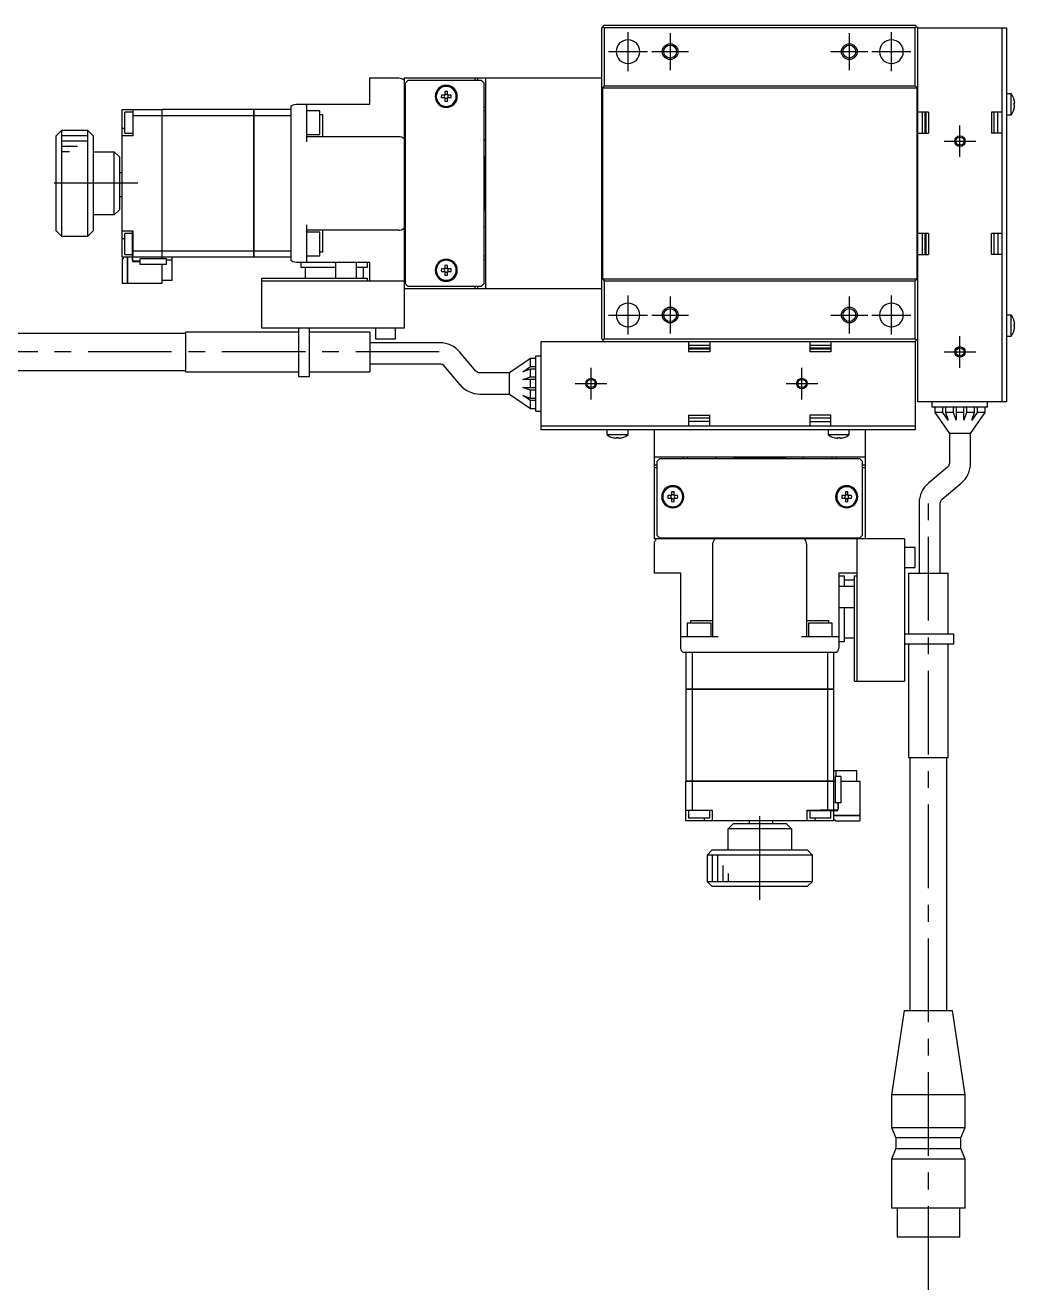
# Model space of a CAD drawing. Extents: x -1 to 728, y -8 to 420.
# Drawn here: x 539.9 to 727.7, y 92.9 to 332.9 of the extents above; entities that cross this region are included whole.
import ezdxf

# ---------------------------------------------------------------- set-up
doc = ezdxf.new("R2010")
doc.units = 0
doc.header["$LTSCALE"] = 0.5
doc.linetypes.add('CENTER', pattern=[50.8, 31.75, -6.35, 6.35, -6.35])
for name, color, linetype in [('MSM_CENTER', 1, 'CENTER'), ('MSM_CONTINUOUS', 7, 'CONTINUOUS'), ('MSM_NARROW', 5, 'CONTINUOUS')]:
    doc.layers.add(name, color=color, linetype=linetype)

msp = doc.modelspace()

# ---------------------------------------------------------------- linework, layer by layer
at = {"layer": 'MSM_CENTER'}
for p, q in [((654.31, 324.21), (654.31, 331.61)), ((662.31, 331.41), (662.31, 324.41)), ((696.31, 331.41), (696.31, 324.41)), ((704.31, 324.21), (704.31, 331.61)), ((650.61, 327.91), (658.01, 327.91)), ((658.81, 327.91), (665.81, 327.91)), ((692.81, 327.91), (699.81, 327.91)), ((700.61, 327.91), (708.01, 327.91)), ((717.31, 307.91), (717.31, 313.91)), ((714.31, 310.91), (720.31, 310.91)), ((561.31, 302.91), (543.31, 302.91)), ((654.31, 274.21), (654.31, 281.61)), ((662.31, 281.41), (662.31, 274.41)), ((696.31, 281.41), (696.31, 274.41)), ((704.31, 274.21), (704.31, 281.61)), ((650.61, 277.91), (658.01, 277.91)), ((658.81, 277.91), (665.81, 277.91)), ((692.81, 277.91), (699.81, 277.91)), ((700.61, 277.91), (708.01, 277.91)), ((717.31, 267.91), (717.31, 273.91)), ((618.5, 270.91), (473.5, 270.91)), ((714.31, 270.91), (720.31, 270.91)), ((647.31, 261.91), (647.31, 267.91)), ((687.31, 261.91), (687.31, 267.91)), ((644.31, 264.91), (650.31, 264.91)), ((684.31, 264.91), (690.31, 264.91)), ((711.31, 92.91), (711.31, 242.91)), ((679.31, 166.91), (679.31, 184.91))]:
    msp.add_line(p, q, dxfattribs=at)
at = {"layer": 'MSM_CONTINUOUS'}
for p, q in [((649.56, 332.66), (649.31, 332.41)), ((649.31, 273.41), (649.31, 332.41)), ((649.81, 332.91), (649.56, 332.66)), ((649.56, 332.66), (649.81, 332.41)), ((649.81, 332.91), (708.81, 332.91)), ((649.81, 332.41), (649.81, 321.41)), ((708.81, 332.41), (649.81, 332.41)), ((709.06, 332.66), (708.81, 332.91)), ((708.81, 332.41), (709.06, 332.66)), ((708.81, 321.41), (708.81, 332.41)), ((709.31, 332.41), (709.06, 332.66)), ((709.31, 261.41), (709.31, 332.41)), ((709.31, 332.41), (726.11, 332.41)), ((725.31, 261.41), (725.31, 332.41)), ((726.11, 332.41), (726.11, 261.41)), ((605.31, 317.91), (605.31, 322.91)), ((605.31, 322.91), (610.81, 322.91)), ((611.81, 322.91), (611.81, 275.41)), ((611.81, 322.91), (649.31, 322.91)), ((612.51, 322.41), (612.01, 321.91)), ((612.01, 321.91), (612.01, 283.91)), ((626.51, 322.41), (612.51, 322.41)), ((625.31, 322.41), (625.31, 322.91)), ((625.81, 322.41), (625.81, 322.91)), ((627.01, 321.91), (626.51, 322.41)), ((627.01, 283.91), (627.01, 321.91)), ((627.31, 282.91), (627.31, 322.91)), ((619.57, 319.65), (618.89, 319.65)), ((619.57, 320.33), (619.57, 319.65)), ((620.05, 319.65), (620.05, 320.33)), ((620.73, 319.65), (620.05, 319.65)), ((649.81, 321.41), (649.46, 321.06)), ((649.46, 321.06), (649.46, 284.76)), ((649.46, 321.06), (709.16, 321.06)), ((649.81, 321.41), (708.81, 321.41)), ((709.16, 321.06), (708.81, 321.41)), ((709.16, 284.76), (709.16, 321.06)), ((727.01, 319.91), (726.11, 319.91)), ((727.01, 315.91), (727.01, 319.91)), ((558.31, 288.91), (558.31, 316.91)), ((558.31, 316.91), (565.81, 316.91)), ((560.31, 316.91), (560.31, 311.91)), ((565.81, 316.91), (565.81, 288.61)), ((565.81, 316.9), (565.82, 316.9)), ((583.31, 316.91), (565.82, 316.91)), ((565.82, 316.91), (565.82, 288.61)), ((583.31, 288.91), (583.31, 316.91)), ((583.31, 316.9), (583.32, 316.9)), ((590.31, 316.91), (583.32, 316.91)), ((583.32, 316.91), (583.32, 288.91)), ((590.31, 317.53), (590.31, 288.29)), ((591.31, 317.91), (605.31, 317.91)), ((593.31, 317.91), (593.31, 310.81)), ((612.01, 317.41), (611.81, 317.41)), ((618.89, 319.17), (619.57, 319.17)), ((619.57, 319.17), (619.57, 318.49)), ((620.05, 318.49), (620.05, 319.17)), ((620.05, 319.17), (620.73, 319.17)), ((627.01, 317.41), (627.31, 317.41)), ((727.57, 318.84), (727.57, 318.86)), ((727.57, 318.11), (727.7, 318.11)), ((727.57, 317.71), (727.57, 318.11)), ((727.7, 317.71), (727.57, 317.71)), ((727.57, 316.96), (727.57, 316.98)), ((558.81, 312.41), (558.81, 316.41)), ((560.31, 316.41), (558.81, 316.41)), ((565.81, 315.75), (560.31, 315.75)), ((565.81, 315.75), (565.82, 315.75)), ((583.31, 315.75), (565.82, 315.75)), ((583.31, 315.75), (583.32, 315.75)), ((590.31, 315.75), (583.32, 315.75)), ((595.81, 316.66), (593.31, 316.66)), ((595.81, 312.16), (595.81, 316.66)), ((595.81, 315.99), (596.31, 315.99)), ((596.31, 315.99), (596.31, 311.81)), ((627.31, 316.66), (627.01, 316.66)), ((711.31, 316.41), (709.31, 316.41)), ((710.11, 316.41), (710.11, 315.46)), ((710.11, 315.46), (710.11, 313.35)), ((710.61, 316.41), (710.61, 312.41)), ((710.81, 316.41), (710.81, 312.41)), ((711.31, 316.41), (711.31, 312.41)), ((725.31, 316.41), (723.31, 316.41)), ((723.31, 316.41), (723.31, 312.41)), ((723.81, 312.41), (723.81, 316.41)), ((724.51, 312.41), (724.51, 316.41)), ((726.11, 315.91), (727.01, 315.91)), ((546.81, 312.91), (545.81, 311.91)), ((546.81, 312.91), (546.81, 292.91)), ((551.81, 312.91), (546.81, 312.91)), ((551.81, 292.91), (551.81, 312.91)), ((552.81, 311.91), (551.81, 312.91)), ((558.31, 313.41), (558.81, 313.41)), ((558.81, 312.41), (560.31, 312.41)), ((593.31, 312.16), (595.81, 312.16)), ((612.01, 312.91), (611.81, 312.91)), ((709.31, 312.41), (711.31, 312.41)), ((710.11, 313.35), (710.11, 312.41)), ((725.31, 312.41), (723.31, 312.41)), ((545.81, 293.91), (545.81, 311.91)), ((552.81, 311.91), (552.81, 293.91)), ((560.31, 311.91), (558.31, 311.91)), ((593.31, 311.81), (610.81, 311.81)), ((612.01, 311.91), (611.81, 311.91)), ((612.01, 310.41), (611.81, 310.41)), ((627.01, 311.16), (627.31, 311.16)), ((552.81, 308.91), (556.81, 308.91)), ((556.81, 296.91), (556.81, 308.91)), ((557.81, 307.91), (556.81, 308.91)), ((557.81, 307.91), (557.81, 297.91)), ((627.11, 307.91), (627.01, 307.91)), ((627.11, 297.91), (627.11, 307.91)), ((627.31, 307.71), (627.11, 307.91)), ((558.31, 304.91), (557.81, 304.91)), ((557.81, 300.41), (558.31, 300.41)), ((556.81, 296.91), (557.81, 297.91)), ((627.01, 297.91), (627.11, 297.91)), ((627.11, 297.91), (627.31, 298.11)), ((556.81, 296.91), (552.81, 296.91)), ((611.81, 295.41), (612.01, 295.41)), ((545.81, 293.91), (546.81, 292.91)), ((546.81, 292.91), (551.81, 292.91)), ((551.81, 292.91), (552.81, 293.91)), ((558.31, 293.91), (560.31, 293.91)), ((558.81, 289.41), (558.81, 293.41)), ((560.21, 293.41), (558.81, 293.41)), ((560.21, 293.91), (560.21, 288.31)), ((560.31, 293.91), (560.31, 291.41)), ((593.31, 295.01), (593.31, 287.91)), ((610.81, 294.01), (593.31, 294.01)), ((595.81, 293.66), (593.31, 293.66)), ((595.81, 289.16), (595.81, 293.66)), ((596.31, 294.01), (596.31, 289.83)), ((612.01, 293.91), (611.81, 293.91)), ((611.81, 292.91), (612.01, 292.91)), ((627.31, 294.66), (627.01, 294.66)), ((711.31, 293.41), (709.31, 293.41)), ((710.11, 293.41), (710.11, 292.46)), ((710.61, 293.41), (710.61, 289.41)), ((710.81, 293.41), (710.81, 289.41)), ((711.31, 293.41), (711.31, 289.41)), ((725.31, 293.41), (723.31, 293.41)), ((723.31, 289.41), (723.31, 293.41)), ((723.81, 289.41), (723.81, 293.41)), ((724.51, 293.41), (724.51, 289.41)), ((558.31, 292.41), (558.81, 292.41)), ((560.31, 291.41), (560.31, 290.06)), ((560.31, 291.41), (560.31, 288.91)), ((710.11, 292.46), (710.11, 290.35)), ((560.21, 288.91), (558.31, 288.91)), ((558.51, 288.61), (558.31, 288.61)), ((558.31, 288.61), (558.31, 283.91)), ((558.51, 288.91), (558.51, 288.61)), ((558.81, 289.41), (560.31, 289.41)), ((559.31, 283.91), (559.31, 288.91)), ((559.32, 288.91), (559.32, 283.91)), ((565.81, 290.06), (560.31, 290.06)), ((560.31, 289.05), (560.31, 289.41)), ((560.31, 288.31), (560.31, 289.05)), ((565.81, 288.91), (560.31, 288.91)), ((561.71, 288.11), (560.51, 288.11)), ((561.71, 288.01), (560.51, 288.01)), ((566.71, 288.61), (561.71, 288.61)), ((561.71, 287.51), (561.71, 288.61)), ((565.81, 290.07), (565.82, 290.07)), ((565.81, 288.92), (565.82, 288.92)), ((583.31, 290.06), (565.82, 290.06)), ((583.31, 288.91), (565.82, 288.91)), ((566.71, 287.51), (566.71, 288.61)), ((566.71, 288.41), (567.81, 288.41)), ((567.81, 284.51), (567.81, 288.91)), ((583.31, 290.07), (583.32, 290.07)), ((583.31, 288.92), (583.32, 288.92)), ((590.31, 290.06), (583.32, 290.06)), ((590.31, 288.91), (583.32, 288.91)), ((593.31, 289.16), (595.81, 289.16)), ((596.31, 289.83), (595.81, 289.83)), ((611.81, 288.41), (612.01, 288.41)), ((627.01, 289.16), (627.31, 289.16)), ((627.31, 288.41), (627.01, 288.41)), ((709.31, 289.41), (711.31, 289.41)), ((710.11, 290.35), (710.11, 289.41)), ((725.31, 289.41), (723.31, 289.41)), ((566.71, 287.51), (561.71, 287.51)), ((565.81, 287.51), (565.81, 283.91)), ((565.82, 287.51), (565.82, 284.91)), ((605.31, 287.91), (591.31, 287.91)), ((592.31, 286.91), (592.31, 287.91)), ((598.81, 286.91), (592.31, 286.91)), ((593.06, 286.91), (593.06, 284.91)), ((598.81, 287.91), (598.81, 284.91)), ((602.81, 284.91), (602.81, 287.91)), ((604.81, 286.91), (602.81, 286.91)), ((604.06, 286.91), (604.06, 284.91)), ((604.81, 287.91), (604.81, 286.91)), ((605.31, 284.41), (605.31, 287.91)), ((619.57, 286.65), (618.89, 286.65)), ((618.89, 286.17), (619.57, 286.17)), ((619.57, 287.33), (619.57, 286.65)), ((619.57, 286.17), (619.57, 285.49)), ((620.05, 286.65), (620.05, 287.33)), ((620.73, 286.65), (620.05, 286.65)), ((620.05, 285.49), (620.05, 286.17)), ((620.05, 286.17), (620.73, 286.17)), ((559.31, 283.91), (558.31, 283.91)), ((559.31, 283.92), (559.32, 283.92)), ((565.81, 283.91), (559.32, 283.91)), ((565.82, 284.91), (565.81, 284.91)), ((565.81, 284.51), (567.81, 284.51)), ((584.81, 284.91), (604.81, 284.91)), ((584.81, 275.41), (584.81, 284.91)), ((584.81, 284.41), (611.81, 284.41)), ((604.81, 284.91), (604.81, 284.41)), ((612.01, 283.91), (612.51, 283.41)), ((612.51, 283.41), (626.51, 283.41)), ((625.31, 282.91), (625.31, 283.41)), ((625.81, 282.91), (625.81, 283.41)), ((626.51, 283.41), (627.01, 283.91)), ((649.46, 284.76), (649.81, 284.41)), ((649.46, 284.76), (709.16, 284.76)), ((649.81, 284.41), (649.81, 273.41)), ((649.81, 284.41), (708.81, 284.41)), ((708.81, 284.41), (709.16, 284.76)), ((708.81, 273.41), (708.81, 284.41)), ((649.31, 282.91), (611.81, 282.91)), ((727.01, 277.91), (726.11, 277.91)), ((727.01, 273.91), (727.01, 277.91)), ((727.57, 276.84), (727.57, 276.86)), ((727.57, 276.11), (727.7, 276.11)), ((727.57, 275.71), (727.57, 276.11)), ((570.31, 274.41), (522.31, 274.41)), ((570.31, 274.66), (570.31, 267.16)), ((591.81, 274.66), (570.31, 274.66)), ((611.81, 275.41), (584.81, 275.41)), ((591.81, 266.16), (591.81, 275.41)), ((593.81, 275.41), (593.81, 266.16)), ((605.31, 274.66), (593.81, 274.66)), ((605.31, 274.66), (605.31, 267.16)), ((606.41, 275.41), (606.41, 273.41)), ((610.21, 273.41), (610.21, 275.41)), ((726.11, 273.91), (727.01, 273.91)), ((727.7, 275.71), (727.57, 275.71)), ((727.57, 274.96), (727.57, 274.98)), ((618.59, 272.65), (605.31, 272.65)), ((606.41, 273.41), (610.21, 273.41)), ((637.81, 272.91), (708.81, 272.91)), ((637.81, 256.11), (637.81, 272.91)), ((649.31, 273.41), (649.56, 273.16)), ((649.81, 273.41), (649.56, 273.16)), ((649.56, 273.16), (649.81, 272.91)), ((649.81, 273.41), (708.81, 273.41)), ((665.81, 272.91), (665.81, 270.91)), ((666.76, 272.11), (665.81, 272.11)), ((669.81, 271.61), (665.81, 271.61)), ((669.81, 271.41), (665.81, 271.41)), ((668.86, 272.11), (666.76, 272.11)), ((669.81, 272.11), (668.86, 272.11)), ((669.81, 272.91), (669.81, 270.91)), ((688.81, 272.91), (688.81, 270.91)), ((689.76, 272.11), (688.81, 272.11)), ((692.81, 271.61), (688.81, 271.61)), ((692.81, 271.41), (688.81, 271.41)), ((691.86, 272.11), (689.76, 272.11)), ((692.81, 272.11), (691.86, 272.11)), ((692.81, 272.91), (692.81, 270.91)), ((709.06, 273.16), (708.81, 273.41)), ((708.81, 272.91), (709.06, 273.16)), ((708.81, 272.91), (708.81, 256.11)), ((709.06, 273.16), (709.31, 273.41)), ((625.44, 267.26), (622.42, 270.87)), ((635.81, 269.66), (631.81, 266.91)), ((635.81, 268.16), (635.81, 269.66)), ((636.81, 269.66), (635.81, 269.66)), ((636.81, 270.16), (637.81, 270.16)), ((636.81, 259.66), (636.81, 270.16)), ((669.81, 270.91), (665.81, 270.91)), ((692.81, 270.91), (688.81, 270.91)), ((522.31, 267.41), (570.31, 267.41)), ((570.31, 267.16), (591.81, 267.16)), ((593.81, 267.16), (605.31, 267.16)), ((605.31, 268.65), (618.59, 268.65)), ((619.36, 268.3), (622.38, 264.69)), ((631.81, 266.91), (626.21, 266.91)), ((631.81, 262.91), (631.81, 266.91)), ((634.36, 267.16), (635.81, 268.16)), ((635.81, 267.66), (634.36, 267.16)), ((635.81, 268.16), (636.81, 268.16)), ((635.81, 266.16), (635.81, 267.66)), ((636.81, 267.66), (635.81, 267.66)), ((593.81, 266.16), (591.81, 266.16)), ((634.36, 265.66), (635.81, 266.16)), ((636.81, 265.66), (634.36, 265.66)), ((634.36, 264.16), (636.81, 264.16)), ((635.81, 263.66), (634.36, 264.16)), ((635.81, 266.16), (636.81, 266.16)), ((635.81, 264.16), (635.81, 265.66)), ((626.21, 262.91), (631.81, 262.91)), ((631.81, 262.91), (635.81, 260.16)), ((634.36, 262.66), (635.81, 262.16)), ((635.81, 261.66), (634.36, 262.66)), ((635.81, 262.16), (635.81, 263.66)), ((636.81, 263.66), (635.81, 263.66)), ((635.81, 262.16), (636.81, 262.16)), ((635.81, 260.16), (635.81, 261.66)), ((636.81, 261.66), (635.81, 261.66)), ((635.81, 260.16), (636.81, 260.16)), ((636.81, 259.66), (637.81, 259.66)), ((726.11, 261.41), (709.31, 261.41)), ((712.06, 260.41), (712.06, 261.41)), ((722.56, 260.41), (712.06, 260.41)), ((712.56, 260.41), (712.56, 259.41)), ((714.06, 259.41), (712.56, 259.41)), ((712.56, 259.41), (715.31, 255.41)), ((714.06, 259.41), (714.06, 260.41)), ((715.06, 257.95), (714.06, 259.41)), ((714.56, 260.41), (714.56, 259.41)), ((716.06, 259.41), (714.56, 259.41)), ((714.56, 259.41), (715.06, 257.95)), ((716.06, 259.41), (716.06, 260.41)), ((716.56, 257.95), (716.06, 259.41)), ((716.56, 260.41), (716.56, 257.95)), ((718.06, 259.41), (716.56, 259.41)), ((718.06, 257.95), (718.06, 260.41)), ((718.56, 259.41), (718.06, 257.95)), ((718.56, 260.41), (718.56, 259.41)), ((720.06, 259.41), (718.56, 259.41)), ((719.31, 255.41), (722.06, 259.41)), ((719.56, 257.95), (720.06, 259.41)), ((720.56, 259.41), (719.56, 257.95)), ((720.06, 259.41), (720.06, 260.41)), ((720.56, 260.41), (720.56, 259.41)), ((722.06, 259.41), (720.56, 259.41)), ((722.06, 259.41), (722.06, 260.41)), ((722.56, 260.41), (722.56, 261.41)), ((637.81, 256.91), (708.81, 256.91)), ((665.81, 258.91), (665.81, 256.91)), ((665.81, 258.91), (669.81, 258.91)), ((665.81, 258.41), (669.81, 258.41)), ((669.81, 257.71), (665.81, 257.71)), ((669.81, 256.91), (669.81, 258.91)), ((688.81, 258.91), (688.81, 256.91)), ((692.81, 258.91), (688.81, 258.91)), ((688.81, 258.41), (692.81, 258.41)), ((688.81, 257.71), (692.81, 257.71)), ((692.81, 256.91), (692.81, 258.91)), ((708.81, 256.11), (637.81, 256.11)), ((650.31, 256.11), (650.31, 255.21)), ((650.31, 255.21), (654.31, 255.21)), ((651.36, 254.65), (651.38, 254.65)), ((652.11, 254.52), (652.11, 254.65)), ((652.11, 254.65), (652.51, 254.65)), ((652.51, 254.65), (652.51, 254.52)), ((653.24, 254.65), (653.26, 254.65)), ((654.31, 255.21), (654.31, 256.11)), ((659.31, 235.41), (659.31, 256.11)), ((692.31, 256.11), (692.31, 255.21)), ((692.31, 255.21), (696.31, 255.21)), ((693.36, 254.65), (693.38, 254.65)), ((694.11, 254.52), (694.11, 254.65)), ((694.11, 254.65), (694.51, 254.65)), ((694.51, 254.65), (694.51, 254.52)), ((695.24, 254.65), (695.26, 254.65)), ((696.31, 255.21), (696.31, 256.11)), ((699.31, 256.11), (699.31, 235.41)), ((719.31, 255.41), (715.31, 255.41)), ((715.31, 255.41), (715.31, 249.81)), ((719.31, 249.81), (719.31, 255.41)), ((699.31, 250.91), (659.31, 250.91)), ((660.31, 250.61), (659.81, 250.11)), ((659.81, 250.11), (659.81, 236.11)), ((698.31, 250.61), (660.31, 250.61)), ((664.81, 250.61), (664.81, 250.91)), ((665.56, 250.91), (665.56, 250.61)), ((671.06, 250.61), (671.06, 250.91)), ((674.51, 250.91), (674.31, 250.71)), ((684.31, 250.71), (674.31, 250.71)), ((674.31, 250.71), (674.31, 250.61)), ((684.31, 250.71), (684.11, 250.91)), ((684.31, 250.61), (684.31, 250.71)), ((687.56, 250.91), (687.56, 250.61)), ((693.06, 250.61), (693.06, 250.91)), ((693.81, 250.91), (693.81, 250.61)), ((698.81, 250.11), (698.31, 250.61)), ((698.81, 236.11), (698.81, 250.11)), ((659.81, 249.41), (659.31, 249.41)), ((659.81, 248.91), (659.31, 248.91)), ((699.31, 249.41), (698.81, 249.41)), ((699.31, 248.91), (698.81, 248.91)), ((714.95, 249.04), (711.35, 246.02)), ((713.92, 242.95), (717.52, 245.98)), ((662.57, 243.65), (661.89, 243.65)), ((661.89, 243.17), (662.57, 243.17)), ((662.57, 244.33), (662.57, 243.65)), ((662.57, 243.17), (662.57, 242.49)), ((663.05, 243.65), (663.05, 244.33)), ((663.73, 243.65), (663.05, 243.65)), ((663.05, 242.49), (663.05, 243.17)), ((663.05, 243.17), (663.73, 243.17)), ((695.57, 243.65), (694.89, 243.65)), ((694.89, 243.17), (695.57, 243.17)), ((695.57, 244.33), (695.57, 243.65)), ((695.57, 243.17), (695.57, 242.49)), ((696.05, 243.65), (696.05, 244.33)), ((696.73, 243.65), (696.05, 243.65)), ((696.05, 242.49), (696.05, 243.17)), ((696.05, 243.17), (696.73, 243.17)), ((709.56, 242.19), (709.56, 228.91)), ((713.56, 228.91), (713.56, 242.19)), ((706.81, 235.41), (659.31, 235.41)), ((659.81, 236.11), (660.31, 235.61)), ((660.31, 235.61), (698.31, 235.61)), ((664.81, 235.61), (664.81, 235.41)), ((669.31, 235.61), (669.31, 235.41)), ((670.31, 235.61), (670.31, 235.41)), ((671.81, 235.61), (671.81, 235.41)), ((686.81, 235.41), (686.81, 235.61)), ((688.31, 235.61), (688.31, 235.41)), ((689.31, 235.41), (689.31, 235.61)), ((693.81, 235.41), (693.81, 235.61)), ((697.81, 208.41), (697.81, 235.41)), ((698.31, 235.61), (698.81, 236.11)), ((706.81, 235.41), (706.81, 208.41)), ((659.31, 228.91), (659.31, 234.41)), ((670.41, 216.91), (670.41, 234.41)), ((688.21, 234.41), (688.21, 216.91)), ((708.81, 233.81), (706.81, 233.81)), ((708.81, 230.01), (708.81, 233.81)), ((664.31, 228.91), (659.31, 228.91)), ((664.31, 214.91), (664.31, 228.91)), ((697.81, 228.91), (694.31, 228.91)), ((694.31, 228.91), (694.31, 214.91)), ((694.31, 228.41), (695.31, 228.41)), ((695.31, 228.41), (695.31, 226.41)), ((697.31, 208.41), (697.31, 228.41)), ((697.31, 228.41), (697.81, 228.41)), ((706.81, 230.01), (708.81, 230.01)), ((707.56, 228.91), (715.06, 228.91)), ((707.56, 228.91), (707.56, 217.41)), ((715.06, 217.41), (715.06, 228.91)), ((697.31, 226.41), (694.31, 226.41)), ((695.31, 227.66), (697.31, 227.66)), ((694.31, 222.41), (697.31, 222.41)), ((695.31, 222.41), (695.31, 215.91)), ((670.06, 219.41), (665.56, 219.41)), ((665.56, 219.41), (665.56, 216.91)), ((666.23, 219.41), (666.23, 219.91)), ((666.23, 219.91), (670.41, 219.91)), ((670.06, 216.91), (670.06, 219.41)), ((688.21, 219.91), (692.39, 219.91)), ((693.06, 219.41), (688.56, 219.41)), ((688.56, 219.41), (688.56, 216.91)), ((692.39, 219.91), (692.39, 219.41)), ((693.06, 216.91), (693.06, 219.41)), ((664.31, 216.91), (671.41, 216.91)), ((687.21, 216.91), (694.31, 216.91)), ((695.31, 216.66), (697.31, 216.66)), ((706.81, 217.41), (716.06, 217.41)), ((716.06, 217.41), (716.06, 215.41)), ((664.69, 213.91), (693.93, 213.91)), ((665.31, 213.91), (665.31, 206.92)), ((666.46, 213.91), (666.46, 206.92)), ((692.16, 213.91), (692.16, 206.92)), ((693.31, 213.91), (693.31, 206.92)), ((695.31, 215.91), (694.31, 215.91)), ((716.06, 215.41), (706.81, 215.41)), ((707.56, 215.41), (707.56, 193.91)), ((715.06, 193.91), (715.06, 215.41)), ((665.31, 206.92), (693.31, 206.92)), ((693.31, 206.91), (665.31, 206.91)), ((665.31, 206.91), (665.31, 189.42)), ((665.32, 206.91), (665.32, 206.92)), ((666.46, 206.91), (666.46, 189.42)), ((666.47, 206.91), (666.47, 206.92)), ((692.15, 206.91), (692.15, 206.92)), ((692.16, 206.91), (692.16, 189.42)), ((693.3, 206.91), (693.3, 206.92)), ((693.31, 206.91), (693.31, 189.42)), ((697.31, 208.41), (706.81, 208.41)), ((707.56, 193.91), (715.06, 193.91)), ((707.81, 193.91), (707.81, 145.91)), ((714.81, 145.91), (714.81, 193.91)), ((697.71, 191.41), (693.31, 191.41)), ((694.71, 190.31), (693.61, 190.31)), ((693.61, 190.31), (693.61, 185.31)), ((693.81, 190.31), (693.81, 191.41)), ((694.71, 190.31), (694.71, 185.31)), ((697.71, 189.41), (697.71, 191.41)), ((665.31, 189.42), (693.61, 189.42)), ((693.61, 189.41), (665.31, 189.41)), ((665.31, 181.91), (665.31, 189.41)), ((665.32, 189.41), (665.32, 189.42)), ((666.46, 189.41), (666.46, 183.91)), ((666.47, 189.41), (666.47, 189.42)), ((692.15, 189.41), (692.15, 189.42)), ((692.16, 189.41), (692.16, 183.91)), ((693.3, 189.41), (693.3, 189.42)), ((693.31, 189.41), (693.31, 183.91)), ((694.71, 189.42), (697.31, 189.42)), ((694.71, 189.41), (698.31, 189.41)), ((697.31, 189.42), (697.31, 189.41)), ((698.31, 189.41), (698.31, 182.92)), ((694.71, 185.31), (693.61, 185.31)), ((694.11, 185.31), (694.11, 184.11)), ((694.21, 185.31), (694.21, 184.11)), ((665.31, 183.91), (670.31, 183.91)), ((665.81, 183.91), (665.81, 182.41)), ((669.81, 182.41), (665.81, 182.41)), ((668.81, 181.91), (668.81, 182.41)), ((669.81, 182.41), (669.81, 183.91)), ((670.31, 183.91), (670.31, 181.91)), ((688.31, 183.91), (690.81, 183.91)), ((688.31, 181.91), (688.31, 183.91)), ((693.91, 183.81), (688.31, 183.81)), ((688.81, 183.81), (688.81, 182.41)), ((692.81, 182.41), (688.81, 182.41)), ((689.81, 181.91), (689.81, 182.41)), ((693.31, 183.91), (690.81, 183.91)), ((690.81, 183.91), (692.16, 183.91)), ((692.81, 182.41), (692.81, 183.91)), ((693.17, 183.91), (692.81, 183.91)), ((693.91, 183.91), (693.17, 183.91)), ((693.31, 183.81), (693.31, 181.91)), ((693.31, 182.92), (698.31, 182.92)), ((698.31, 182.91), (693.31, 182.91)), ((698.3, 182.91), (698.3, 182.92)), ((698.31, 182.91), (698.31, 181.91)), ((693.31, 181.91), (665.31, 181.91)), ((674.31, 181.41), (673.31, 180.41)), ((673.31, 176.41), (673.31, 180.41)), ((685.31, 180.41), (673.31, 180.41)), ((674.31, 181.41), (684.31, 181.41)), ((677.31, 181.91), (677.31, 181.41)), ((681.81, 181.41), (681.81, 181.91)), ((685.31, 180.41), (684.31, 181.41)), ((685.31, 180.41), (685.31, 176.41)), ((693.31, 182.11), (693.61, 182.11)), ((693.61, 182.11), (693.61, 181.91)), ((693.61, 181.91), (698.31, 181.91)), ((670.31, 176.41), (669.31, 175.41)), ((689.31, 175.41), (669.31, 175.41)), ((669.31, 175.41), (669.31, 170.41)), ((670.31, 176.41), (688.31, 176.41)), ((689.31, 175.41), (688.31, 176.41)), ((689.31, 170.41), (689.31, 175.41)), ((669.31, 170.41), (689.31, 170.41)), ((669.31, 170.41), (670.31, 169.41)), ((688.31, 169.41), (689.31, 170.41)), ((688.31, 169.41), (670.31, 169.41)), ((706.74, 145.91), (704.31, 129.91)), ((706.74, 145.91), (715.88, 145.91)), ((718.31, 129.91), (715.88, 145.91)), ((718.31, 129.91), (704.31, 129.91)), ((704.31, 129.91), (704.31, 123.71)), ((718.31, 123.71), (718.31, 129.91)), ((704.31, 123.71), (718.31, 123.71)), ((704.31, 123.71), (705.16, 121.71)), ((717.46, 121.71), (718.31, 123.71)), ((717.46, 121.71), (705.16, 121.71)), ((705.16, 121.71), (705.16, 119.71)), ((717.46, 119.71), (717.46, 121.71)), ((705.16, 119.71), (704.31, 117.71)), ((718.31, 117.71), (704.31, 117.71)), ((704.31, 117.71), (704.31, 108.41)), ((705.16, 119.71), (717.46, 119.71)), ((718.31, 117.71), (717.46, 119.71)), ((718.31, 108.41), (718.31, 117.71)), ((718.31, 108.41), (704.31, 108.41)), ((705.36, 108.41), (705.36, 102.91)), ((717.26, 102.91), (717.26, 108.41)), ((717.26, 102.91), (705.36, 102.91))]:
    msp.add_line(p, q, dxfattribs=at)
at = {"layer": 'MSM_CONTINUOUS', "extrusion": (0, 0, -1)}
for centre, radius in [((-654.31, 327.91), 2.25), ((-704.31, 327.91), 2.25), ((-619.81, 319.41), 2.1), ((-619.81, 319.41), 1.9), ((-619.81, 286.41), 2.1), ((-619.81, 286.41), 1.9), ((-654.31, 277.91), 2.25), ((-704.31, 277.91), 2.25), ((-662.81, 243.41), 2.1), ((-662.81, 243.41), 1.9), ((-695.81, 243.41), 2.1), ((-695.81, 243.41), 1.9)]:
    msp.add_circle(centre, radius, dxfattribs=at)
at = {"layer": 'MSM_CONTINUOUS'}
for centre, radius in [((662.31, 327.91), 1.23), ((696.31, 327.91), 1.23), ((717.31, 310.91), 0.783), ((662.31, 277.91), 1.23), ((696.31, 277.91), 1.23), ((717.31, 270.91), 0.783), ((647.31, 264.91), 0.783), ((687.31, 264.91), 0.783)]:
    msp.add_circle(centre, radius, dxfattribs=at)
at = {"layer": 'MSM_CONTINUOUS', "extrusion": (0, 0, -1)}
for centre, radius, start, end in [((-610.81, 321.41), 1.5, 90, 131.8103), ((-591.31, 316.41), 1.5, 48.1897, 90), ((-610.81, 310.31), 1.5, 90, 131.8103), ((-560.51, 288.31), 0.2, 270, 0), ((-591.31, 289.41), 1.5, 270, 311.8103), ((-618.59, 267.65), 1, 90, 140), ((-626.21, 267.91), 1, 270, 320), ((-714.31, 249.81), 1, 180, 230), ((-714.56, 242.19), 1, 0, 50), ((-660.81, 234.41), 1.5, 0, 41.8103), ((-671.91, 234.41), 1.5, 0, 41.8103), ((-665.81, 214.91), 1.5, 318.1897, 0), ((-692.81, 214.91), 1.5, 180, 221.8103), ((-693.91, 184.11), 0.2, 180, 270)]:
    msp.add_arc(centre, radius, start, end, dxfattribs=at)
at = {"layer": 'MSM_CONTINUOUS'}
for centre, radius, start, end in [((619.81, 319.41), 0.95, 165.3667, 194.6333), ((619.81, 319.41), 0.365, 138.8496, 221.1504), ((619.81, 319.41), 0.95, 75.3667, 104.6333), ((619.81, 319.41), 0.365, 48.8496, 131.1504), ((619.81, 319.41), 0.365, 318.8496, 41.1504), ((619.81, 319.41), 0.95, 345.3667, 14.6333), ((724.51, 317.91), 3.2, 17.27, 38.6822), ((619.81, 319.41), 0.365, 228.8496, 311.1504), ((619.81, 319.41), 0.95, 255.3667, 284.6333), ((724.51, 317.91), 3.2, 321.3178, 342.73), ((724.51, 317.91), 3.19, 3.5904, 16.9053), ((724.51, 317.91), 3.19, 343.0947, 356.4096), ((610.81, 295.51), 1.5, 270, 311.8103), ((560.51, 288.31), 0.3, 180, 270), ((619.81, 286.41), 0.95, 165.3667, 194.6333), ((619.81, 286.41), 0.365, 138.8496, 221.1504), ((619.81, 286.41), 0.95, 75.3667, 104.6333), ((619.81, 286.41), 0.365, 48.8496, 131.1504), ((619.81, 286.41), 0.365, 228.8496, 311.1504), ((619.81, 286.41), 0.365, 318.8496, 41.1504), ((619.81, 286.41), 0.95, 345.3667, 14.6333), ((619.81, 286.41), 0.95, 255.3667, 284.6333), ((724.51, 275.91), 3.2, 17.27, 38.6822), ((724.51, 275.91), 3.19, 3.5904, 16.9053), ((724.51, 275.91), 3.2, 321.3178, 342.73), ((724.51, 275.91), 3.19, 343.0947, 356.4096), ((618.59, 267.65), 5, 40, 90), ((626.21, 267.91), 5, 220, 270), ((652.31, 257.71), 3.2, 231.3178, 252.73), ((652.31, 257.71), 3.19, 253.0947, 266.4096), ((652.31, 257.71), 3.19, 273.5904, 286.9053), ((652.31, 257.71), 3.2, 287.27, 308.6822), ((694.31, 257.71), 3.2, 231.3178, 252.73), ((694.31, 257.71), 3.19, 253.0947, 266.4096), ((694.31, 257.71), 3.19, 273.5904, 286.9053), ((694.31, 257.71), 3.2, 287.27, 308.6822), ((714.31, 249.81), 5, 310, 0), ((714.56, 242.19), 5, 130, 180), ((662.81, 243.41), 0.95, 165.3667, 194.6333), ((662.81, 243.41), 0.365, 138.8496, 221.1504), ((662.81, 243.41), 0.95, 75.3667, 104.6333), ((662.81, 243.41), 0.365, 48.8496, 131.1504), ((662.81, 243.41), 0.365, 228.8496, 311.1504), ((662.81, 243.41), 0.95, 255.3667, 284.6333), ((662.81, 243.41), 0.365, 318.8496, 41.1504), ((662.81, 243.41), 0.95, 345.3667, 14.6333), ((695.81, 243.41), 0.95, 165.3667, 194.6333), ((695.81, 243.41), 0.365, 138.8496, 221.1504), ((695.81, 243.41), 0.95, 75.3667, 104.6333), ((695.81, 243.41), 0.365, 48.8496, 131.1504), ((695.81, 243.41), 0.365, 228.8496, 311.1504), ((695.81, 243.41), 0.95, 255.3667, 284.6333), ((695.81, 243.41), 0.365, 318.8496, 41.1504), ((695.81, 243.41), 0.95, 345.3667, 14.6333), ((686.71, 234.41), 1.5, 0, 41.8103), ((693.91, 184.11), 0.3, 270, 0)]:
    msp.add_arc(centre, radius, start, end, dxfattribs=at)
at = {"layer": 'MSM_NARROW'}
for p, q in [((551.81, 311.91), (546.81, 311.91)), ((551.81, 310.91), (546.81, 310.91)), ((549.81, 309.91), (546.81, 309.91)), ((548.31, 308.91), (546.81, 308.91)), ((670.31, 175.41), (670.31, 170.41)), ((671.31, 175.41), (671.31, 170.41)), ((672.31, 173.41), (672.31, 170.41)), ((673.31, 171.91), (673.31, 170.41))]:
    msp.add_line(p, q, dxfattribs=at)
for centre, radius in [((662.31, 327.91), 1.5), ((696.31, 327.91), 1.5), ((717.31, 310.91), 1), ((662.31, 277.91), 1.5), ((696.31, 277.91), 1.5), ((717.31, 270.91), 1), ((647.31, 264.91), 1), ((687.31, 264.91), 1)]:
    msp.add_circle(centre, radius, dxfattribs=at)

doc.saveas('drawing.dxf')
